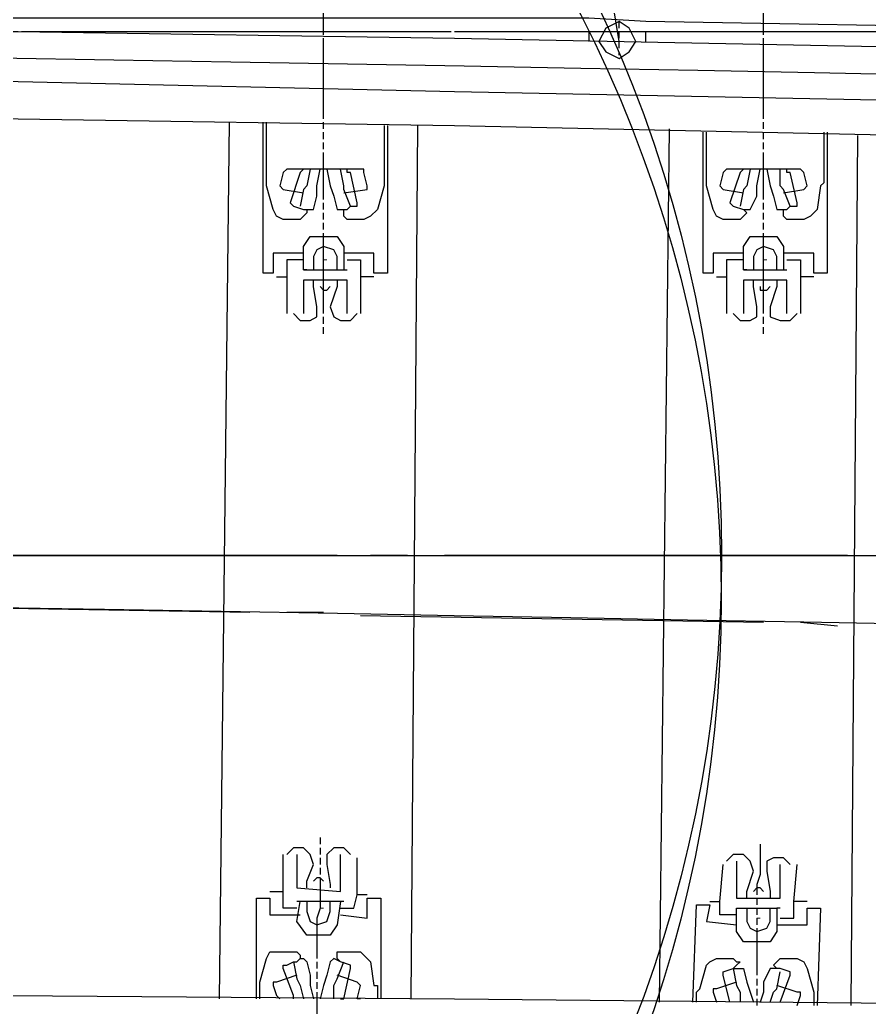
# Model space of a CAD drawing. Header units: millimetres. Extents: x -45 to 90, y -17 to 16.
# Drawn here: x 7.685 to 8.845, y -0.617 to 0.731 of the extents above; entities that cross this region are included whole.
import ezdxf

# ---------------------------------------------------------------- set-up
doc = ezdxf.new("R2010")
doc.units = ezdxf.units.MM
doc.layers.add('PDF_Geometry', color=7, linetype='Continuous')

msp = doc.modelspace()

# ---------------------------------------------------------------- linework, layer by layer
at = {"color": 2}
for q in [(53.4325, 0), (42.783, 0)]:
    msp.add_line((0, 0), q, dxfattribs=at)
at = {"color": 4}
for centre in [(6.8933, 0), (6.8928, -0.0589)]:
    msp.add_circle(centre, 1.75, dxfattribs=at)
at = {"color": 2}
for radius in [500.8082, 500.0582]:
    msp.add_arc((-0.8299, -500.0575), radius, 85.235272, 89.904911, dxfattribs=at)
at = {"layer": 'PDF_Geometry', "lineweight": 25}
for points in [[(8.5035, 0.6922), (8.5035, 0.7014), (8.3706, 1.513), (8.3706, 1.8932)], [(8.1001, 0.7243), (8.1001, 0.7335), (8.1001, 0.7426), (8.1001, 0.7472), (8.1001, 0.7564), (8.1001, 0.761), (8.1001, 0.7701), (8.1001, 0.7747), (8.1001, 0.7839), (8.1001, 0.7885), (8.1001, 0.7976)], [(8.7007, 0.7243), (8.7007, 0.7335), (8.7007, 0.7426), (8.7007, 0.7472), (8.7007, 0.7564), (8.7007, 0.761), (8.7007, 0.7701), (8.7007, 0.7747), (8.7007, 0.7839), (8.7007, 0.7885), (8.7007, 0.7976)], [(9.6633, 0.7107), (9.2508, 0.7151), (9.1407, 0.7197), (9.0628, 0.7197), (8.5402, 0.7289), (8.4623, 0.7335), (8.2835, 0.7335), (7.683, 0.7335), (-0.0046, 0.7335)], [(8.1001, 0.7151), (8.1001, 0.7289)], [(8.5035, 0.7197), (8.5035, 0.7289)], [(8.7007, 0.7151), (8.7007, 0.7289)], [(16.0903, 0.4309), (14.5408, 0.4815), (12.9501, 0.5272), (10.6122, 0.5868), (8.2789, 0.6326), (7.683, 0.6464), (3.9882, 0.6922), (0.298, 0.7151), (0.1971, 0.7151), (-0.0046, 0.7151), (0.1971, 0.7151), (7.683, 0.7151), (8.2789, 0.706), (10.6168, 0.6601), (12.9501, 0.6005), (14.5408, 0.5547), (16.0903, 0.5043), (16.2553, 0.4997), (16.7137, 0.4815), (16.7733, 0.4815)], [(7.6876, 0.7151), (8.2743, 0.7151)], [(8.1001, 0.7107), (8.1001, 0.7197)], [(8.2789, 0.7151), (8.6319, 0.7151), (8.774, 0.7151), (9.2324, 0.7151), (9.3699, 0.7151), (9.6633, 0.7151), (9.6633, 0.6784)], [(8.4623, 0.7151), (8.4623, 0.7014)], [(8.5035, 0.706), (8.5035, 0.7151)], [(8.5402, 0.7014), (8.5402, 0.7151)], [(8.7007, 0.7107), (8.7007, 0.7197)], [(8.1001, 0.5961), (8.1001, 0.6097), (8.1001, 0.6234), (8.1001, 0.6372), (8.1001, 0.6509), (8.1001, 0.6647), (8.1001, 0.6784), (8.1001, 0.6922), (8.1001, 0.706)], [(8.7007, 0.5961), (8.7007, 0.6097), (8.7007, 0.6234), (8.7007, 0.6372), (8.7007, 0.6509), (8.7007, 0.6647), (8.7007, 0.6784), (8.7007, 0.6922), (8.7007, 0.706)], [(8.5035, 0.683), (8.5035, 0.6876)], [(-0.4813, 0.683), (-0.0046, 0.683), (-0.0046, 0.628), (2.6588, 0.628), (7.683, 0.5961), (8.2789, 0.5868), (10.6122, 0.5363), (12.9456, 0.4767), (13.2435, 0.5043), (14.2429, 0.4767), (14.5362, 0.4309), (14.6508, 0.4309)], [(7.958, -0.6051), (7.9718, 0.5914)], [(8.0726, 0.4126), (8.0314, 0.4126), (8.0314, 0.3851), (8.0176, 0.3851), (8.0176, 0.5914)], [(8.0726, 0.4722), (8.0772, 0.4722), (8.0772, 0.4676), (8.0726, 0.463), (8.068, 0.4584), (8.0451, 0.4584), (8.036, 0.463), (8.0314, 0.4722), (8.0222, 0.5043), (8.0222, 0.5088), (8.0222, 0.5914)], [(8.1001, 0.5822), (8.1001, 0.5914)], [(8.1872, 0.5868), (8.1872, 0.3851), (8.1689, 0.3851), (8.1689, 0.4126), (8.1276, 0.4126)], [(8.1827, 0.5868), (8.1827, 0.5088), (8.1827, 0.5043), (8.1735, 0.4722), (8.1643, 0.463), (8.1551, 0.4584), (8.1322, 0.4584), (8.1276, 0.463), (8.1276, 0.4676), (8.1276, 0.4722), (8.1322, 0.4722)], [(8.2285, 0.5868), (8.2193, -0.6051)], [(8.5586, -0.6097), (8.5723, 0.5822)], [(8.7007, 0.5822), (8.7007, 0.5914)], [(8.1001, 0.5684), (8.1001, 0.5776)], [(8.6732, 0.4126), (8.6319, 0.4126), (8.6319, 0.3851), (8.6181, 0.3851), (8.6181, 0.5776)], [(8.6732, 0.4722), (8.6777, 0.4676), (8.6732, 0.463), (8.6686, 0.4584), (8.6456, 0.4584), (8.6365, 0.463), (8.6319, 0.4722), (8.6227, 0.5043), (8.6227, 0.5088), (8.6227, 0.5776)], [(8.7007, 0.5684), (8.7007, 0.5776)], [(8.7878, 0.5776), (8.7878, 0.3851), (8.7694, 0.3851), (8.7694, 0.4126), (8.7282, 0.4126)], [(8.7832, 0.5776), (8.7832, 0.5088), (8.7786, 0.5043), (8.774, 0.4722), (8.7648, 0.463), (8.7557, 0.4584), (8.7327, 0.4584), (8.7282, 0.463), (8.7282, 0.4676), (8.7282, 0.4722), (8.7327, 0.4722)], [(8.829, 0.573), (8.8198, -0.6143)], [(8.1001, 0.5547), (8.1001, 0.5638)], [(8.7007, 0.5547), (8.7007, 0.5638)], [(8.1001, 0.4859), (8.1001, 0.4951), (8.1001, 0.4997), (8.1001, 0.5088), (8.1001, 0.5134), (8.1001, 0.5226), (8.1001, 0.5272), (8.1001, 0.5363), (8.1001, 0.5409), (8.1001, 0.5501)], [(8.7007, 0.4859), (8.7007, 0.4951), (8.7007, 0.4997), (8.7007, 0.5088), (8.7007, 0.5134), (8.7007, 0.5226), (8.7007, 0.5272), (8.7007, 0.5363), (8.7007, 0.5409), (8.7007, 0.5501)], [(8.1276, 0.4951), (8.1597, 0.4997), (8.1597, 0.5043), (8.1551, 0.5226), (8.1551, 0.5272), (8.1047, 0.5272), (8.0956, 0.5272), (8.0497, 0.5272), (8.0451, 0.5226), (8.0405, 0.5043), (8.0451, 0.4997), (8.0726, 0.4951)], [(8.0726, 0.5272), (8.068, 0.5226), (8.0543, 0.4815), (8.0589, 0.4767), (8.0726, 0.4722), (8.0772, 0.4722), (8.0818, 0.4722), (8.0864, 0.4722), (8.091, 0.4905), (8.091, 0.5043), (8.0956, 0.5272)], [(8.0818, 0.5272), (8.0772, 0.5043), (8.0726, 0.4997), (8.068, 0.4767)], [(8.1047, 0.5272), (8.1093, 0.5043), (8.1139, 0.4905), (8.1185, 0.4722), (8.1231, 0.4722), (8.1322, 0.4722), (8.1368, 0.4767), (8.146, 0.4767), (8.146, 0.4815), (8.1368, 0.5226), (8.1322, 0.5226), (8.1322, 0.5272)], [(8.1368, 0.4767), (8.1276, 0.4997), (8.1276, 0.5043), (8.1231, 0.5272)], [(8.7282, 0.4951), (8.7557, 0.4997), (8.7603, 0.5043), (8.7557, 0.5226), (8.7511, 0.5272), (8.7052, 0.5272), (8.6961, 0.5272), (8.6502, 0.5272), (8.6456, 0.5226), (8.6411, 0.5043), (8.6456, 0.4997), (8.6732, 0.4951)], [(8.6732, 0.5272), (8.6686, 0.5226), (8.6548, 0.4815), (8.6594, 0.4767), (8.6732, 0.4722), (8.6777, 0.4722), (8.6823, 0.4722), (8.6915, 0.4905), (8.6915, 0.5043), (8.6961, 0.5272)], [(8.6823, 0.5272), (8.6777, 0.5043), (8.6732, 0.4997), (8.6686, 0.4767)], [(8.7052, 0.5272), (8.7098, 0.5043), (8.7144, 0.4905), (8.719, 0.4722), (8.7236, 0.4722), (8.7327, 0.4722), (8.7373, 0.4767), (8.7465, 0.4767), (8.7465, 0.4815), (8.7373, 0.5226), (8.7327, 0.5226), (8.7327, 0.5272)], [(8.7373, 0.4767), (8.7282, 0.4997), (8.7236, 0.5043), (8.7236, 0.5272)], [(8.1001, 0.4722), (8.1001, 0.4815)], [(8.7007, 0.4722), (8.7007, 0.4815)], [(8.1001, 0.4584), (8.1001, 0.4676)], [(8.7007, 0.4584), (8.7007, 0.4676)], [(8.1001, 0.4447), (8.1001, 0.4538)], [(8.7007, 0.4447), (8.7007, 0.4538)], [(8.0772, 0.3897), (8.0726, 0.3897), (8.0726, 0.4217), (8.0818, 0.4355), (8.1185, 0.4355), (8.1276, 0.4217), (8.1276, 0.3897)], [(8.1001, 0.3301), (8.1001, 0.3438), (8.1001, 0.3576), (8.1001, 0.3713), (8.1001, 0.3851), (8.1001, 0.3988), (8.1001, 0.4126), (8.1001, 0.4263), (8.1001, 0.4401)], [(8.6777, 0.3897), (8.6732, 0.3897), (8.6732, 0.4217), (8.6823, 0.4355), (8.719, 0.4355), (8.7282, 0.4217), (8.7282, 0.3897)], [(8.7007, 0.3301), (8.7007, 0.3438), (8.7007, 0.3576), (8.7007, 0.3713), (8.7007, 0.3851), (8.7007, 0.3988), (8.7007, 0.4126), (8.7007, 0.4263), (8.7007, 0.4401)], [(8.1185, 0.3897), (8.1185, 0.408), (8.1139, 0.4172), (8.1001, 0.4217), (8.091, 0.4172), (8.0864, 0.408), (8.0864, 0.3897)], [(8.719, 0.3897), (8.719, 0.408), (8.7144, 0.4172), (8.7007, 0.4217), (8.6915, 0.4172), (8.6869, 0.408), (8.6869, 0.3897)], [(8.0726, 0.4034), (8.0497, 0.4034), (8.0497, 0.3805)], [(8.1322, 0.4034), (8.1506, 0.4034), (8.1506, 0.3805)], [(8.6732, 0.4034), (8.6502, 0.4034), (8.6502, 0.3805)], [(8.7327, 0.4034), (8.7511, 0.4034), (8.7511, 0.3805)], [(8.036, 0.3805), (8.0497, 0.3805), (8.0497, 0.3301)], [(8.0726, 0.3897), (8.1276, 0.3897), (8.1322, 0.3897)], [(8.1689, 0.3805), (8.1506, 0.3805), (8.1506, 0.3301)], [(8.6365, 0.3805), (8.6502, 0.3805), (8.6502, 0.3301)], [(8.6732, 0.3897), (8.7282, 0.3897), (8.7327, 0.3897)], [(8.7694, 0.3805), (8.7511, 0.3805), (8.7511, 0.3301)], [(8.0589, 0.3301), (8.068, 0.3209), (8.0818, 0.3209), (8.091, 0.3255), (8.091, 0.3392), (8.0864, 0.3669), (8.0864, 0.3759)], [(8.1322, 0.3301), (8.1322, 0.3759), (8.0726, 0.3759), (8.0726, 0.3301)], [(8.0956, 0.3669), (8.1001, 0.3621), (8.1047, 0.3621), (8.1093, 0.3669)], [(8.1185, 0.3759), (8.1185, 0.3669), (8.1093, 0.3392), (8.1139, 0.3255), (8.1231, 0.3209), (8.1368, 0.3209), (8.146, 0.3301)], [(8.6594, 0.3301), (8.6686, 0.3209), (8.6823, 0.3209), (8.6915, 0.3255), (8.6915, 0.3392), (8.6869, 0.3669), (8.6869, 0.3759)], [(8.7327, 0.3301), (8.7327, 0.3759), (8.6732, 0.3759), (8.6732, 0.3301)], [(8.6961, 0.3669), (8.6961, 0.3621), (8.7052, 0.3621), (8.7098, 0.3669)], [(8.719, 0.3759), (8.719, 0.3669), (8.7098, 0.3392), (8.7098, 0.3255), (8.7236, 0.3209), (8.7373, 0.3209), (8.7465, 0.3301)], [(8.1001, 0.3163), (8.1001, 0.3255)], [(8.7007, 0.3163), (8.7007, 0.3255)], [(8.1001, 0.3026), (8.1001, 0.3117)], [(8.7007, 0.3026), (8.7007, 0.3117)], [(8.1185, 0), (7.5684, 0)], [(8.2147, 0), (8.1643, 0)], [(8.8153, 0), (8.2652, 0)], [(7.9993, -0.0779), (7.4492, -0.0688)], [(8.1001, -0.0779), (8.0497, -0.0779)], [(8.7007, -0.0915), (8.1506, -0.0825)], [(8.8015, -0.0963), (8.7511, -0.0915)], [(8.0956, -0.3851), (8.0956, -0.3942)], [(8.0772, -0.4538), (8.0772, -0.4447), (8.0864, -0.4217), (8.0818, -0.408), (8.0726, -0.3988), (8.0589, -0.3988), (8.0497, -0.408)], [(8.0956, -0.3988), (8.0956, -0.408)], [(8.1368, -0.408), (8.1276, -0.3988), (8.1139, -0.3988), (8.1047, -0.408), (8.1047, -0.4217), (8.1093, -0.4492), (8.1093, -0.4538)], [(8.6961, -0.3942), (8.6961, -0.408), (8.6961, -0.4217), (8.6961, -0.4353), (8.6915, -0.4492), (8.6915, -0.463)], [(8.0268, -0.4584), (8.0451, -0.4584), (8.0451, -0.408)], [(8.0635, -0.408), (8.0635, -0.4538), (8.1231, -0.4584), (8.1231, -0.408)], [(8.0956, -0.4126), (8.0956, -0.4217)], [(8.1597, -0.463), (8.146, -0.463), (8.146, -0.4126)], [(8.6777, -0.4676), (8.6777, -0.4584), (8.6869, -0.4309), (8.6823, -0.4172), (8.6732, -0.408), (8.6594, -0.408), (8.6502, -0.4172)], [(8.664, -0.4172), (8.664, -0.4676), (8.7236, -0.4676), (8.7236, -0.4217)], [(8.7373, -0.4217), (8.7282, -0.4126), (8.7144, -0.4126), (8.7052, -0.4172), (8.7052, -0.4309), (8.7098, -0.4584), (8.7098, -0.4676)], [(8.0956, -0.4263), (8.0956, -0.4353)], [(8.6273, -0.4722), (8.6411, -0.4722), (8.6456, -0.4217)], [(8.7603, -0.4722), (8.7419, -0.4722), (8.7465, -0.4217)], [(8.1001, -0.4447), (8.0956, -0.4401), (8.091, -0.4401), (8.0864, -0.4447)], [(8.0956, -0.4401), (8.0956, -0.4538), (8.0956, -0.4676), (8.0956, -0.4813), (8.091, -0.4951), (8.091, -0.5088), (8.091, -0.5226), (8.091, -0.5363), (8.091, -0.5499)], [(8.7007, -0.4584), (8.6961, -0.4538), (8.6915, -0.4538), (8.6869, -0.4584)], [(8.0085, -0.6051), (8.0085, -0.4676), (8.0268, -0.4676), (8.0268, -0.4905), (8.068, -0.4905)], [(8.0635, -0.4813), (8.0451, -0.4813), (8.0451, -0.4584)], [(8.1231, -0.4813), (8.1414, -0.4813), (8.146, -0.463)], [(8.1231, -0.4905), (8.1597, -0.4951), (8.1597, -0.4676), (8.1781, -0.4676), (8.1781, -0.6051)], [(8.6915, -0.4676), (8.6915, -0.4767)], [(8.1276, -0.4722), (8.1231, -0.4722), (8.1185, -0.5043), (8.1093, -0.518), (8.0772, -0.518), (8.0635, -0.4997), (8.068, -0.4722)], [(8.1231, -0.4722), (8.068, -0.4722), (8.0635, -0.4722)], [(8.0772, -0.4722), (8.0772, -0.4859), (8.0818, -0.4997), (8.091, -0.5043), (8.1047, -0.4997), (8.1093, -0.4859), (8.1093, -0.4722)], [(8.6044, -0.6097), (8.609, -0.4767), (8.6273, -0.4767), (8.6227, -0.4997), (8.664, -0.5043)], [(8.664, -0.4905), (8.6411, -0.4905), (8.6411, -0.4722)], [(8.7236, -0.4813), (8.719, -0.4813), (8.719, -0.5134), (8.7098, -0.5272), (8.6732, -0.5272), (8.664, -0.5134), (8.664, -0.4813), (8.719, -0.4813)], [(8.6777, -0.4813), (8.6777, -0.4997), (8.6823, -0.5088), (8.6915, -0.5134), (8.7052, -0.5088), (8.7098, -0.4997), (8.7098, -0.4813)], [(8.6915, -0.4813), (8.6915, -0.4905)], [(8.719, -0.5043), (8.7603, -0.5043), (8.7603, -0.4813), (8.7786, -0.4813), (8.774, -0.6143)], [(8.7236, -0.4951), (8.7419, -0.4951), (8.7419, -0.4722)], [(8.6915, -0.4951), (8.6915, -0.5043)], [(8.6915, -0.5088), (8.6915, -0.518), (8.6915, -0.5226), (8.6915, -0.5318), (8.6915, -0.5363), (8.6915, -0.5455), (8.6915, -0.5499), (8.6915, -0.5593), (8.6915, -0.5638), (8.6915, -0.573)], [(-0.0046, -0.6097), (-0.0046, -0.5822), (0, -0.5134), (0.298, -0.518), (2.6542, -0.5455), (3.2456, -0.5547), (6.8899, -0.5868), (7.6692, -0.6005), (8.2789, -0.6051), (12.9501, -0.6509), (13.2481, -0.6876), (14.2474, -0.7014), (14.5408, -0.6693), (14.6829, -0.6693)], [(8.013, -0.6051), (8.013, -0.5868), (8.013, -0.5822), (8.0222, -0.5499), (8.0268, -0.5409), (8.036, -0.5409), (8.0589, -0.5409), (8.0635, -0.5409), (8.068, -0.5455), (8.068, -0.5499), (8.0635, -0.5547)], [(8.0589, -0.6051), (8.0589, -0.6005), (8.0451, -0.5638), (8.0451, -0.5593), (8.0497, -0.5593), (8.0589, -0.5547), (8.0635, -0.5547), (8.068, -0.5499), (8.0726, -0.5499), (8.0772, -0.5547), (8.0818, -0.573), (8.0818, -0.5868), (8.0864, -0.6051)], [(8.1231, -0.6051), (8.1276, -0.6051), (8.1368, -0.5638), (8.1368, -0.5593), (8.1231, -0.5547), (8.1139, -0.5499), (8.1093, -0.5547), (8.1047, -0.573), (8.1001, -0.5868), (8.0956, -0.6051)], [(8.1231, -0.5547), (8.1185, -0.5499), (8.1185, -0.5455), (8.1185, -0.5409), (8.1231, -0.5409), (8.1506, -0.5409), (8.1551, -0.5455), (8.1643, -0.5547), (8.1689, -0.5868), (8.1735, -0.5868), (8.1735, -0.6051)], [(8.609, -0.6097), (8.609, -0.5959), (8.6136, -0.5914), (8.6227, -0.5593), (8.6273, -0.5547), (8.6365, -0.5499), (8.6594, -0.5499), (8.664, -0.5547), (8.6686, -0.5547), (8.664, -0.5593), (8.6594, -0.5638), (8.664, -0.5868), (8.6686, -0.5959), (8.6686, -0.6097)], [(8.7236, -0.5638), (8.719, -0.5638), (8.7144, -0.5593), (8.719, -0.5547), (8.7236, -0.5499), (8.7465, -0.5499), (8.7557, -0.5547), (8.7603, -0.5638), (8.7694, -0.5959), (8.7694, -0.6005), (8.7694, -0.6143)], [(8.0589, -0.5547), (8.0635, -0.5776), (8.068, -0.5868), (8.0726, -0.6051)], [(8.091, -0.5547), (8.091, -0.5638)], [(8.1139, -0.6051), (8.1139, -0.5868), (8.1185, -0.5776), (8.1276, -0.5547)], [(8.6548, -0.6097), (8.6456, -0.573), (8.6456, -0.5684), (8.6594, -0.5638), (8.6686, -0.5638), (8.6732, -0.5638), (8.6777, -0.5822), (8.6823, -0.5959), (8.6869, -0.6097)], [(8.7236, -0.6097), (8.7373, -0.573), (8.7373, -0.5684), (8.7236, -0.5638), (8.7144, -0.5638), (8.7098, -0.5638), (8.7007, -0.5822), (8.7007, -0.5959), (8.6961, -0.6097)], [(8.0635, -0.573), (8.036, -0.5822), (8.0314, -0.5822), (8.0314, -0.5868), (8.036, -0.6005), (8.0405, -0.6051)], [(8.091, -0.5684), (8.091, -0.5776)], [(8.1506, -0.6051), (8.146, -0.6051), (8.1506, -0.5868), (8.146, -0.5822), (8.1185, -0.573)], [(8.6915, -0.5776), (8.6915, -0.5868)], [(8.7098, -0.6097), (8.7144, -0.5959), (8.719, -0.5914), (8.7236, -0.5684)], [(8.091, -0.5822), (8.091, -0.5914)], [(8.664, -0.5822), (8.6365, -0.5914), (8.6319, -0.5914), (8.6319, -0.5959), (8.6365, -0.6097)], [(8.6915, -0.5914), (8.6915, -0.6005)], [(8.7465, -0.6143), (8.7511, -0.6005), (8.7511, -0.5959), (8.7465, -0.5959), (8.719, -0.5868)], [(8.091, -0.5959), (8.091, -0.6051), (8.091, -0.6097), (8.091, -0.6189), (8.091, -0.6234), (8.091, -0.6326), (8.091, -0.6372), (8.091, -0.6464), (8.091, -0.6509), (8.091, -0.6601)], [(8.6915, -0.6051), (8.6915, -0.6143)]]:
    msp.add_lwpolyline(points, dxfattribs=at)
msp.add_lwpolyline([(8.5265, 0.7014), (8.5173, 0.7197), (8.5035, 0.7289), (8.4852, 0.7197), (8.476, 0.7014), (8.4852, 0.6876), (8.5035, 0.6784), (8.5173, 0.6876)], close=True, dxfattribs=at)
at = {"layer": 'PDF_Geometry', "lineweight": 9}
for points in [[(8.1001, 0.7151), (8.1047, 0.7151)], [(8.7007, 0.7151), (8.7052, 0.7151)], [(8.1001, 0.4034), (8.1047, 0.4034)], [(8.7007, 0.4034), (8.7052, 0.4034)], [(8.0956, -0.4813), (8.1001, -0.4813)], [(8.6915, -0.4951), (8.6961, -0.4951)]]:
    msp.add_lwpolyline(points, dxfattribs=at)

doc.saveas('drawing.dxf')
